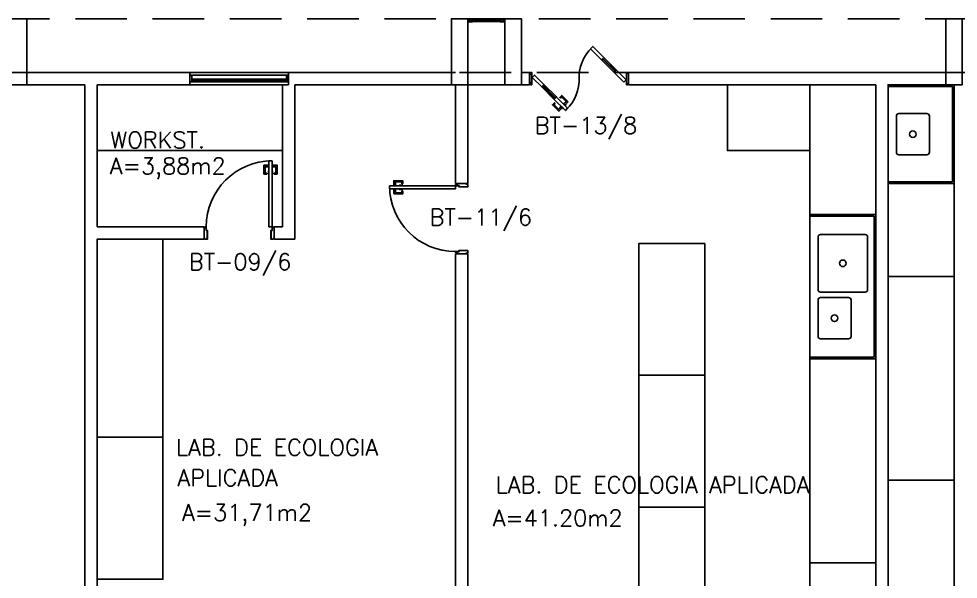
# Model space of a CAD drawing. Header units: millimetres. Extents: x 2128 to 2646, y 1972 to 2207.
# Drawn here: x 2378.56 to 2389.96, y 2012.24 to 2019.04 of the extents above; entities that cross this region are included whole.
import ezdxf

# ---------------------------------------------------------------- set-up
doc = ezdxf.new("R2010")
doc.units = ezdxf.units.MM
doc.linetypes.add('HIDDEN', pattern=[0.375, 0.25, -0.125])
for name, color, linetype in [('AR-ALV', 2, 'Continuous'), ('AR-BANCADAS', 1, 'Continuous'), ('AR-ESQ', 1, 'Continuous'), ('AR-ESTC', 3, 'Continuous'), ('AR-PEITORIL', 1, 'Continuous'), ('AR-PORTA', 1, 'Continuous'), ('AR-PROJ', 1, 'HIDDEN'), ('BC- VISTA', 1, 'Continuous'), ('BC-CUBA', 1, 'Continuous'), ('COZ1', 1, 'Continuous'), ('DT-ESQ-BAGUETE-C', 1, 'Continuous'), ('DT-ESQ-BAGUETE-V', 1, 'Continuous'), ('DT-ESQ-CHAPA DOBRADA-V', 1, 'Continuous'), ('DT-ESQ-MARCO-V', 1, 'Continuous'), ('DT-ESQ-PERFIL CADEIRA-C', 2, 'Continuous'), ('DT-ESQ-PERFIL CADEIRA-V', 2, 'Continuous'), ('DT-ESQ-PERFIL U-C', 2, 'Continuous'), ('DT-ESQ-VENEZIANA-C', 1, 'Continuous'), ('DT-ESQ-VENEZIANA-V', 1, 'Continuous'), ('DT-ESQ-VIDRO-C', 2, 'Continuous'), ('DT-TXTMOD', 1, 'Continuous'), ('ENDEREÇO', 2, 'Continuous'), ('maçaneta', 1, 'Continuous'), ('mov', 1, 'Continuous'), ('PM-PERFIL U-C', 2, 'Continuous'), ('PM-VIDRO', 2, 'Continuous'), ('pm1', 2, 'Continuous'), ('pm2', 2, 'Continuous'), ('TEXTO', 2, 'Continuous'), ('Área', 2, 'Continuous')]:
    doc.layers.add(name, color=color, linetype=linetype)
doc.styles.add('S10', font='simplex.shx', dxfattribs={"height": 0.1})
doc.styles.add('UNB-100', font='simplex.shx', dxfattribs={"height": 0.2})
doc.styles.add('UNB1-100', font='simplex.shx', dxfattribs={"height": 0.2})

# ---------------------------------------------------------------- blocks, each defined once
blk = doc.blocks.new('EF01-P')
at = {"layer": 'DT-ESQ-BAGUETE-C', "ltscale": 0.1}
for points in [[(0.002, 0.035), (0.015, 0.035), (0.015, 0.033), (0.002, 0.033), (0.002, 0.005), (0.015, 0.005), (0.015, 0.004), (0.002, 0.004, -0.414214), (0, 0.005), (0, 0.033, -0.414214)], [(0.448, 0.035), (0.435, 0.035), (0.435, 0.033), (0.448, 0.033), (0.448, 0.005), (0.435, 0.005), (0.435, 0.004), (0.448, 0.004, 0.414214), (0.45, 0.005), (0.45, 0.033, 0.414214)]]:
    blk.add_lwpolyline(points, format="xyb", close=True, dxfattribs=at)
at = {"layer": 'DT-ESQ-PERFIL CADEIRA-C', "ltscale": 0.1}
for points in [[(0.01, 0.002), (0.01, 0.003), (0.002, 0.003, 1), (0.002, 0), (0.015, 0, 0.414214), (0.016, 0.002), (0.016, 0.033), (0.043, 0.033)], [(0.043, 0.006), (0.018, 0.006), (0.018, 0.016), (0.016, 0.016), (0.016, 0.006, 0.414214), (0.018, 0.005), (0.043, 0.005), (0.056, 0.005, 1), (0.056, 0.008), (0.043, 0.008), (0.043, 0.02), (0.043, 0.032), (0.056, 0.032, 1), (0.056, 0.035), (0.043, 0.035), (0.016, 0.035, 0.414214), (0.015, 0.033), (0.015, 0.002), (0.002, 0.002)], [(0.041, 0.02), (0.041, 0.032, -0.414214), (0.043, 0.033), (0.056, 0.033)], [(0.041, 0.02), (0.041, 0.008, 0.414214), (0.043, 0.006), (0.056, 0.006)], [(0.407, 0.006), (0.432, 0.006), (0.432, 0.016), (0.433, 0.016), (0.433, 0.006, -0.414214), (0.432, 0.005), (0.407, 0.005), (0.394, 0.005, -1), (0.394, 0.008), (0.407, 0.008), (0.407, 0.02), (0.407, 0.032), (0.394, 0.032, -1), (0.394, 0.035), (0.407, 0.035), (0.433, 0.035, -0.414214), (0.435, 0.033), (0.435, 0.002), (0.448, 0.002)], [(0.408, 0.02), (0.408, 0.032, 0.414214), (0.407, 0.033), (0.394, 0.033)], [(0.408, 0.02), (0.408, 0.008, -0.414214), (0.407, 0.006), (0.394, 0.006)], [(0.44, 0.002), (0.44, 0.003), (0.448, 0.003, -1), (0.448, 0), (0.435, 0, -0.414214), (0.433, 0.002), (0.433, 0.033), (0.407, 0.033)]]:
    blk.add_lwpolyline(points, format="xyb", dxfattribs=at)
at = {"layer": 'DT-ESQ-PERFIL CADEIRA-V', "ltscale": 0.1}
blk.add_line((0.015, 0), (0.435, 0), dxfattribs=at)
at = {"layer": 'DT-ESQ-VENEZIANA-C', "ltscale": 0.1}
for p, q in [((0.043, 0.011), (0.407, 0.011)), ((0.043, 0.009), (0.407, 0.009))]:
    blk.add_line(p, q, dxfattribs=at)
at = {"layer": 'DT-ESQ-VENEZIANA-V', "ltscale": 0.1}
blk.add_line((0.043, 0.031), (0.407, 0.031), dxfattribs=at)
blk = doc.blocks.new('EF05B-P')
at = {"layer": 'DT-ESQ-BAGUETE-C', "ltscale": 0.1}
for points in [[(0.039, -0.05), (0.0255, -0.05), (0.0255, -0.0485), (0.039, -0.0485), (0.039, -0.0365), (0.0255, -0.0365), (0.0255, -0.035), (0.039, -0.035, -0.4142136), (0.0405, -0.0365), (0.0405, -0.0485, -0.4142136)], [(1.161, -0.05), (1.1745, -0.05), (1.1745, -0.0485), (1.161, -0.0485), (1.161, -0.0365), (1.1745, -0.0365), (1.1745, -0.035), (1.161, -0.035, 0.4142136), (1.1595, -0.0365), (1.1595, -0.0485, 0.4142136)]]:
    blk.add_lwpolyline(points, format="xyb", close=True, dxfattribs=at)
at = {"layer": 'DT-ESQ-BAGUETE-V', "ltscale": 0.1}
blk.add_line((1.161, -0.05), (0.039, -0.05), dxfattribs=at)
at = {"layer": 'DT-ESQ-CHAPA DOBRADA-V', "ltscale": 0.1}
blk.add_line((1.16, -0.067), (0.04, -0.067), dxfattribs=at)
at = {"layer": 'DT-ESQ-MARCO-V', "ltscale": 0.1}
for p, q in [((0.0235, -0.035), (1.1765, -0.035)), ((0.0235, -0.115), (1.1765, -0.115))]:
    blk.add_line(p, q, dxfattribs=at)
at = {"layer": 'DT-ESQ-PERFIL U-C', "ltscale": 0.1}
for points in [[(0.025, -0.0655), (0.025, -0.0655, 0.4142136), (0.0235, -0.067), (0.0235, -0.1135), (0.0015, -0.1135), (0.0015, -0.1), (0, -0.1), (0, -0.1135, 0.4142136), (0.0015, -0.115), (0.0235, -0.115, 0.4142136), (0.025, -0.1135), (0.025, -0.067), (0.04, -0.067, 1), (0.04, -0.064), (0.025, -0.064), (0.025, -0.0365, 0.4142136), (0.0235, -0.035), (0.0015, -0.035, 0.4142136), (0, -0.0365), (0, -0.05), (0.0015, -0.05), (0.0015, -0.0365), (0.0235, -0.0365), (0.0235, -0.064, 0.4142136), (0.025, -0.0655), (0.04, -0.0655)], [(1.175, -0.0655), (1.175, -0.0655, -0.4142136), (1.1765, -0.067), (1.1765, -0.1135), (1.1985, -0.1135), (1.1985, -0.1), (1.2, -0.1), (1.2, -0.1135, -0.4142136), (1.1985, -0.115), (1.1765, -0.115, -0.4142136), (1.175, -0.1135), (1.175, -0.067), (1.16, -0.067, -1), (1.16, -0.064), (1.175, -0.064), (1.175, -0.0365, -0.4142136), (1.1765, -0.035), (1.1985, -0.035, -0.4142136), (1.2, -0.0365), (1.2, -0.05), (1.1985, -0.05), (1.1985, -0.0365), (1.1765, -0.0365), (1.1765, -0.064, -0.4142136), (1.175, -0.0655), (1.16, -0.0655)]]:
    blk.add_lwpolyline(points, format="xyb", dxfattribs=at)
at = {"layer": 'DT-ESQ-VIDRO-C', "ltscale": 0.1}
blk.add_lwpolyline([(0.027, -0.062), (0.027, -0.052), (1.173, -0.052), (1.173, -0.062)], close=True, dxfattribs=at)
at = {"layer": 'DT-TXTMOD', "ltscale": 0.1, "style": 'S10', "flags": 3}
blk.add_attdef('EF05B', (0.05, 0), '', height=0.1, dxfattribs=at)
blk = doc.blocks.new('PM7B')
at = {"layer": 'maçaneta'}
for points in [[(0.732, -0.208), (0.771, -0.247), (0.785, -0.233), (0.758, -0.206, -0.414214), (0.758, -0.204), (0.813, -0.148), (0.827, -0.162), (0.834, -0.155), (0.81, -0.13)], [(0.806, -0.282), (0.845, -0.321), (0.923, -0.243), (0.898, -0.219), (0.891, -0.226), (0.905, -0.24), (0.849, -0.295, -0.414214), (0.847, -0.295), (0.82, -0.268)], [(0.845, -0.321), (0.806, -0.282), (0.82, -0.268), (0.847, -0.295, 0.414214), (0.849, -0.295), (0.905, -0.24), (0.891, -0.226), (0.898, -0.219), (0.923, -0.243)]]:
    blk.add_lwpolyline(points, format="xyb", close=True, dxfattribs=at)
for points in [[(0.792, -0.226), (0.764, -0.254), (0.767, -0.258), (0.795, -0.229)], [(0.792, -0.226), (0.764, -0.254), (0.767, -0.258), (0.795, -0.229)], [(0.827, -0.261), (0.799, -0.289), (0.795, -0.286), (0.824, -0.258)], [(0.827, -0.261), (0.799, -0.289), (0.795, -0.286), (0.824, -0.258)]]:
    blk.add_lwpolyline(points, close=True, dxfattribs=at)
at = {"layer": 'mov'}
for centre, start, end in [((0.099, 0.089), 356.8029, 46.3992), ((1.101, 0.061), 176.8029, 226.3992)]:
    blk.add_arc(centre, 0.501, start, end, dxfattribs=at)
at = {"layer": 'PM-PERFIL U-C'}
for p, q in [((0, 0.12), (0, 0.139)), ((0.002, 0.12), (0, 0.12)), ((0.001, 0.14), (0.01, 0.14)), ((0.01, 0.138), (0.002, 0.138)), ((0.002, 0.138), (0.002, 0.12)), ((0.01, 0.14), (0.01, 0.149)), ((0.012, 0.15), (0.023, 0.15)), ((0.023, 0.148), (0.012, 0.148)), ((0.012, 0.148), (0.012, 0.14)), ((0.023, 0.148), (0.023, 0.002)), ((0.025, 0.149), (0.025, 0.001)), ((1.175, 0.149), (1.175, 0.001)), ((1.188, 0.15), (1.176, 0.15)), ((1.177, 0.148), (1.188, 0.148)), ((1.177, 0.148), (1.177, 0.002)), ((1.188, 0.148), (1.188, 0.14)), ((1.189, 0.138), (1.198, 0.138)), ((1.19, 0.14), (1.19, 0.149)), ((1.198, 0.14), (1.19, 0.14)), ((1.198, 0.138), (1.198, 0.12)), ((1.198, 0.12), (1.2, 0.12)), ((1.2, 0.12), (1.2, 0.139)), ((0, 0.012), (0, 0.03)), ((0, 0.03), (0.002, 0.03)), ((0.01, 0.01), (0.001, 0.01)), ((0.002, 0.03), (0.002, 0.012)), ((0.002, 0.012), (0.01, 0.012)), ((0.01, 0.001), (0.01, 0.01)), ((0.012, 0.01), (0.012, 0.002)), ((0.012, 0.002), (0.023, 0.002)), ((0.023, 0), (0.012, 0)), ((1.188, 0.002), (1.177, 0.002)), ((1.176, 0), (1.188, 0)), ((1.188, 0.01), (1.188, 0.002)), ((1.198, 0.012), (1.189, 0.012)), ((1.19, 0.01), (1.198, 0.01)), ((1.19, 0.001), (1.19, 0.01)), ((1.198, 0.03), (1.198, 0.012)), ((1.2, 0.03), (1.198, 0.03)), ((1.2, 0.012), (1.2, 0.03))]:
    blk.add_line(p, q, dxfattribs=at)
for centre, start, end in [((0.001, 0.139), 90, 180), ((0.012, 0.149), 90, 180), ((0.01, 0.14), 270, 0), ((0.023, 0.149), 0, 90), ((1.176, 0.149), 90, 180), ((1.188, 0.149), 0, 90), ((1.189, 0.14), 180, 270), ((1.198, 0.139), 0, 90), ((0.001, 0.012), 180, 270), ((0.01, 0.01), 0, 90), ((0.012, 0.001), 180, 270), ((0.023, 0.001), 269.9386, 0), ((1.176, 0.001), 180, 270.0614), ((1.189, 0.01), 90, 180), ((1.188, 0.001), 270, 0), ((1.198, 0.012), 270, 0)]:
    blk.add_arc(centre, 0.0015, start, end, dxfattribs=at)
at = {"layer": 'PM-VIDRO'}
for p, q in [((0.161, 0.171), (0.302, 0.312)), ((0.309, 0.305), (0.168, 0.164)), ((0.891, -0.155), (1.032, -0.014)), ((1.039, -0.021), (0.898, -0.162))]:
    blk.add_line(p, q, dxfattribs=at)
at = {"layer": 'pm1'}
for p, q in [((0.302, 0.312), (0.291, 0.323)), ((0.302, 0.312), (0.309, 0.319)), ((0.327, 0.302), (0.309, 0.319)), ((0.316, 0.312), (0.309, 0.305)), ((0.32, 0.294), (0.309, 0.305)), ((0.327, 0.302), (0.32, 0.294)), ((0.03, 0.061), (0.15, 0.181)), ((0.178, 0.153), (0.058, 0.033)), ((0.15, 0.181), (0.161, 0.171)), ((0.154, 0.164), (0.161, 0.171)), ((0.171, 0.146), (0.154, 0.164)), ((0.168, 0.164), (0.161, 0.157)), ((0.168, 0.164), (0.178, 0.153)), ((0.178, 0.153), (0.171, 0.146)), ((0.058, 0.033), (0.03, 0.061)), ((1.022, -0.003), (1.029, 0.004)), ((1.029, 0.004), (1.046, -0.014)), ((1.032, -0.014), (1.039, -0.007)), ((1.046, -0.014), (1.039, -0.021)), ((0.873, -0.152), (0.88, -0.144)), ((0.873, -0.152), (0.891, -0.169)), ((0.88, -0.144), (0.891, -0.155)), ((0.884, -0.162), (0.891, -0.155)), ((0.898, -0.162), (0.891, -0.169)), ((0.898, -0.162), (0.909, -0.173))]:
    blk.add_line(p, q, dxfattribs=at)
for points in [[(0.291, 0.323), (0.433, 0.464), (0.461, 0.436), (0.32, 0.294)], [(1.032, -0.014), (1.022, -0.003), (1.142, 0.117), (1.17, 0.089), (1.05, -0.031), (1.039, -0.021)], [(0.909, -0.173), (0.767, -0.314), (0.739, -0.286), (0.873, -0.152)]]:
    blk.add_lwpolyline(points, dxfattribs=at)
at = {"layer": 'pm2', "color": 1}
for p, q in [((0.15, 0.181), (0.291, 0.323)), ((0.32, 0.294), (0.178, 0.153)), ((0.88, -0.144), (1.022, -0.003)), ((1.05, -0.031), (0.909, -0.173))]:
    blk.add_line(p, q, dxfattribs=at)
blk = doc.blocks.new('PM3')
at = {"layer": 'maçaneta'}
for points in [[(0.02, 0.825), (-0.035, 0.825), (-0.035, 0.715), (0, 0.715), (0, 0.725), (-0.02, 0.725), (-0.02, 0.804, -0.414214), (-0.019, 0.805), (0.02, 0.805)], [(0.125, 0.825), (0.07, 0.825), (0.07, 0.805), (0.108, 0.805, -0.414214), (0.11, 0.804), (0.11, 0.725), (0.09, 0.725), (0.09, 0.715), (0.125, 0.715)]]:
    blk.add_lwpolyline(points, format="xyb", close=True, dxfattribs=at)
for points in [[(0.02, 0.715), (0.02, 0.755), (0.025, 0.755), (0.025, 0.715)], [(0.07, 0.715), (0.07, 0.755), (0.065, 0.755), (0.065, 0.715)]]:
    blk.add_lwpolyline(points, close=True, dxfattribs=at)
at = {"layer": 'mov'}
blk.add_arc((0.025, 0.075), 0.8, 0, 90, dxfattribs=at)
at = {"layer": 'PM-PERFIL U-C'}
for p, q in [((0, 0.045), (0, 0.063)), ((0.002, 0.045), (0, 0.045)), ((0.001, 0.065), (0.01, 0.065)), ((0.002, 0.063), (0.002, 0.045)), ((0.01, 0.063), (0.002, 0.063)), ((0.01, 0.065), (0.01, 0.073)), ((0.011, 0.075), (0.023, 0.075)), ((0.012, 0.073), (0.012, 0.064)), ((0.023, 0.073), (0.012, 0.073)), ((0.023, 0.033), (0.023, 0.073)), ((0.038, 0.032), (0.024, 0.032)), ((0.025, 0.073), (0.025, 0.034)), ((0.038, 0.034), (0.025, 0.034)), ((0.038, 0.032), (0.038, -0.073)), ((0.04, 0.032), (0.04, -0.074)), ((0.81, 0.032), (0.81, -0.074)), ((0.812, 0.034), (0.825, 0.034)), ((0.812, 0.032), (0.826, 0.032)), ((0.812, 0.032), (0.812, -0.073)), ((0.825, 0.073), (0.825, 0.034)), ((0.839, 0.075), (0.827, 0.075)), ((0.827, 0.073), (0.838, 0.073)), ((0.827, 0.033), (0.827, 0.073)), ((0.838, 0.073), (0.838, 0.064)), ((0.84, 0.065), (0.84, 0.073)), ((0.849, 0.065), (0.84, 0.065)), ((0.84, 0.063), (0.848, 0.063)), ((0.848, 0.063), (0.848, 0.045)), ((0.848, 0.045), (0.85, 0.045)), ((0.85, 0.045), (0.85, 0.063)), ((0, -0.045), (0.002, -0.045)), ((0, -0.064), (0, -0.045)), ((0.01, -0.065), (0.001, -0.065)), ((0.002, -0.045), (0.002, -0.063)), ((0.002, -0.063), (0.01, -0.063)), ((0.01, -0.074), (0.01, -0.065)), ((0.038, -0.075), (0.011, -0.075)), ((0.012, -0.065), (0.012, -0.073)), ((0.012, -0.073), (0.038, -0.073)), ((0.838, -0.073), (0.812, -0.073)), ((0.812, -0.075), (0.839, -0.075)), ((0.838, -0.065), (0.838, -0.073)), ((0.848, -0.063), (0.84, -0.063)), ((0.84, -0.074), (0.84, -0.065)), ((0.84, -0.065), (0.849, -0.065)), ((0.85, -0.045), (0.848, -0.045)), ((0.848, -0.045), (0.848, -0.063)), ((0.85, -0.064), (0.85, -0.045))]:
    blk.add_line(p, q, dxfattribs=at)
for centre, start, end in [((0.001, 0.063), 90, 180), ((0.011, 0.073), 90, 180), ((0.01, 0.064), 270, 0), ((0.023, 0.073), 360, 90), ((0.024, 0.033), 180, 270), ((0.038, 0.032), 0, 90), ((0.812, 0.032), 90, 180), ((0.827, 0.073), 90, 180), ((0.826, 0.033), 270, 0), ((0.84, 0.064), 180, 270), ((0.839, 0.073), 0, 90), ((0.849, 0.063), 0, 90), ((0.001, -0.064), 180, 270), ((0.01, -0.065), 0, 90), ((0.011, -0.074), 180, 270), ((0.038, -0.074), 269.9386, 0), ((0.812, -0.074), 180, 270.0614), ((0.84, -0.065), 90, 180), ((0.839, -0.074), 270, 0), ((0.849, -0.064), 270, 0)]:
    blk.add_arc(centre, 0.0015, start, end, dxfattribs=at)
at = {"layer": 'pm1'}
blk.add_lwpolyline([(0.065, 0.875), (0.065, 0.075), (0.025, 0.075), (0.025, 0.875)], close=True, dxfattribs=at)
blk = doc.blocks.new('BCL07')
at = {"layer": 'BC- VISTA'}
blk.add_lwpolyline([(0.8, 0), (0.8, -2.25), (0, -2.25), (0, 0)], close=True, dxfattribs=at)
blk = doc.blocks.new('BCL09')
at = {"layer": 'BC- VISTA'}
blk.add_lwpolyline([(0.8, 0), (0.8, -2.4), (0, -2.4), (0, 0)], close=True, dxfattribs=at)
blk = doc.blocks.new('BCL04')
at = {"layer": 'BC- VISTA'}
blk.add_lwpolyline([(0.8, 0), (0.8, -1.725), (0, -1.725), (0, 0)], close=True, dxfattribs=at)
blk = doc.blocks.new('CUBAbnc-01P')
at = {"layer": 'COZ1'}
for p, q in [((-0.22, -0.1005), (0.22, -0.1005)), ((-0.25, -0.4705), (-0.25, -0.1305)), ((0.25, -0.4705), (0.25, -0.1305)), ((-0.22, -0.5005), (0.22, -0.5005))]:
    blk.add_line(p, q, dxfattribs=at)
blk.add_circle((0, -0.3005), 0.04, dxfattribs=at)
for centre, start, end in [((-0.22, -0.1305), 90, 180), ((0.22, -0.1305), 0, 90), ((-0.22, -0.4705), 180, 270), ((0.22, -0.4705), 270, 0)]:
    blk.add_arc(centre, 0.03, start, end, dxfattribs=at)
blk = doc.blocks.new('BCP01')
at = {"layer": 'BC- VISTA'}
for p, q in [((0, -0.02), (0.78, -0.02)), ((0.78, -0.02), (0.78, -1.18)), ((0.78, -1.18), (0, -1.18))]:
    blk.add_line(p, q, dxfattribs=at)
blk.add_lwpolyline([(0.8, 0), (0.8, -1.2), (0, -1.2), (0, 0)], close=True, dxfattribs=at)
at = {"layer": 'BC-CUBA', "rotation": 90}
blk.add_blockref('CUBAbnc-01P', (0, -0.6), dxfattribs=at)
blk = doc.blocks.new('BCP18')
at = {"layer": 'BC- VISTA'}
blk.add_lwpolyline([(0.8, 0), (0.8, -2.475), (0, -2.475), (0, 0)], close=True, dxfattribs=at)
blk = doc.blocks.new('BCP09')
at = {"layer": 'BC- VISTA'}
blk.add_lwpolyline([(0.8, 0), (0.8, -1.125), (0, -1.125), (0, 0)], close=True, dxfattribs=at)
blk = doc.blocks.new('BCP17')
at = {"layer": 'BC- VISTA'}
blk.add_lwpolyline([(0.8, 0), (0.8, -2.325), (0, -2.325), (0, 0)], close=True, dxfattribs=at)
blk = doc.blocks.new('BCL11')
at = {"layer": 'BC- VISTA'}
blk.add_lwpolyline([(0.8, 0), (0.8, -1.6), (0, -1.6), (0, 0)], close=True, dxfattribs=at)
blk = doc.blocks.new('BCP07')
at = {"layer": 'BC- VISTA'}
blk.add_lwpolyline([(0.8, 0), (0.8, -1), (0, -1), (0, 0)], close=True, dxfattribs=at)
blk = doc.blocks.new('CUBApnt-01P')
at = {"layer": 'COZ1'}
for p, q in [((-0.32, -0.1005), (0.32, -0.1005)), ((-0.35, -0.1305), (-0.35, -0.6705)), ((0.35, -0.1305), (0.35, -0.6705)), ((-0.32, -0.7005), (0.32, -0.7005))]:
    blk.add_line(p, q, dxfattribs=at)
blk.add_circle((0, -0.4005), 0.04, dxfattribs=at)
for centre, start, end in [((-0.32, -0.1305), 90, 180), ((0.32, -0.1305), 0, 90), ((-0.32, -0.6705), 180, 270), ((0.32, -0.6705), 270, 0)]:
    blk.add_arc(centre, 0.03, start, end, dxfattribs=at)
blk = doc.blocks.new('BCP05')
at = {"layer": 'BC- VISTA'}
for p, q in [((0, -0.02), (0.78, -0.02)), ((0.78, -0.02), (0.78, -1.73)), ((0.78, -1.73), (0, -1.73))]:
    blk.add_line(p, q, dxfattribs=at)
blk.add_lwpolyline([(0.8, 0), (0.8, -1.75), (0, -1.75), (0, 0)], close=True, dxfattribs=at)
at = {"layer": 'BC-CUBA', "rotation": 90}
for name, p in [('CUBApnt-01P', (0, -0.592)), ('CUBAbnc-01P', (0, -1.258))]:
    blk.add_blockref(name, p, dxfattribs=at)
blk = doc.blocks.new('BCP19')
at = {"layer": 'BC- VISTA'}
blk.add_lwpolyline([(0.8, 0), (0.8, -2.525), (0, -2.525), (0, 0)], close=True, dxfattribs=at)
blk = doc.blocks.new('BCP14')
at = {"layer": 'BC- VISTA'}
blk.add_lwpolyline([(0.8, 0), (0.8, -1.575), (0, -1.575), (0, 0)], close=True, dxfattribs=at)

msp = doc.modelspace()

# ---------------------------------------------------------------- linework, layer by layer
at = {"layer": 'AR-ALV'}
for p, q in [((2380.636, 2018.39), (2378.661, 2018.39)), ((2380.636, 2018.24), (2380.636, 2018.39)), ((2383.861, 2018.39), (2381.836, 2018.39)), ((2381.836, 2018.24), (2381.836, 2018.39)), ((2384.461, 2018.39), (2384.011, 2018.39)), ((2385.961, 2018.39), (2385.961, 2018.24)), ((2389.811, 2018.39), (2385.961, 2018.39)), ((2378.661, 2018.24), (2379.361, 2018.24)), ((2379.361, 2018.24), (2379.361, 2009.915)), ((2379.511, 2018.24), (2379.511, 2016.515)), ((2380.636, 2018.24), (2379.511, 2018.24)), ((2381.761, 2018.24), (2381.761, 2016.515)), ((2381.836, 2018.24), (2381.761, 2018.24)), ((2381.911, 2018.24), (2381.911, 2016.365)), ((2383.861, 2018.24), (2381.911, 2018.24)), ((2383.861, 2017.04), (2383.861, 2018.24)), ((2384.461, 2018.24), (2384.011, 2018.24)), ((2384.011, 2017.04), (2384.011, 2018.24)), ((2385.961, 2018.24), (2388.961, 2018.24)), ((2388.961, 2018.24), (2388.961, 2009.915)), ((2389.111, 2018.24), (2389.811, 2018.24)), ((2389.111, 2018.24), (2389.111, 2009.915)), ((2384.011, 2017.04), (2383.861, 2017.04)), ((2379.511, 2016.515), (2380.811, 2016.515)), ((2380.811, 2016.365), (2380.811, 2016.515)), ((2381.661, 2016.515), (2381.661, 2016.365)), ((2381.661, 2016.515), (2381.761, 2016.515)), ((2379.511, 2016.365), (2379.511, 2009.915)), ((2379.511, 2016.365), (2380.811, 2016.365)), ((2381.661, 2016.365), (2381.911, 2016.365)), ((2384.011, 2016.19), (2383.861, 2016.19)), ((2383.861, 2016.19), (2383.861, 2009.915)), ((2384.011, 2016.19), (2384.011, 2009.915))]:
    msp.add_line(p, q, dxfattribs=at)
msp.add_lwpolyline([(2384.661, 2018.24), (2384.761, 2018.24), (2384.761, 2018.39), (2384.661, 2018.39)], dxfattribs=at)
at = {"layer": 'AR-ESTC'}
for points in [[(2378.661, 2018.24), (2378.461, 2018.24), (2378.461, 2019.04), (2378.661, 2019.04)], [(2384.011, 2018.24), (2383.811, 2018.24), (2383.811, 2019.04), (2384.011, 2019.04)], [(2384.661, 2018.24), (2384.461, 2018.24), (2384.461, 2019.04), (2384.661, 2019.04)], [(2390.011, 2018.24), (2389.811, 2018.24), (2389.811, 2019.04), (2390.011, 2019.04)]]:
    msp.add_lwpolyline(points, close=True, dxfattribs=at)
at = {"layer": 'AR-PEITORIL'}
for p, q in [((2381.836, 2018.39), (2380.636, 2018.39)), ((2381.761, 2018.24), (2380.636, 2018.24))]:
    msp.add_line(p, q, dxfattribs=at)
at = {"layer": 'AR-PROJ', "ltscale": 2.5}
msp.add_lwpolyline([(2372.661, 2018.39), (2425.811, 2018.39), (2425.811, 2019.04), (2372.661, 2019.04)], close=True, dxfattribs=at)

# ---------------------------------------------------------------- block references
at = {"layer": 'AR-BANCADAS'}
for name, p, rotation in [('BCL07', (2379.511, 2017.44), 90), ('BCP07', (2388.161, 2018.24), 270)]:
    msp.add_blockref(name, p, dxfattribs=dict(at, rotation=rotation))
for name, p in [('BCP14', (2388.161, 2018.24)), ('BCP01', (2389.111, 2018.24)), ('BCP09', (2389.111, 2017.04)), ('BCP05', (2388.161, 2016.665)), ('BCL09', (2379.511, 2016.365)), ('BCL11', (2386.086, 2016.315)), ('BCP18', (2389.111, 2015.915)), ('BCP18', (2388.161, 2014.915)), ('BCL11', (2386.086, 2014.715)), ('BCL04', (2379.511, 2013.965)), ('BCP17', (2389.111, 2013.44)), ('BCL11', (2386.086, 2013.115)), ('BCP19', (2388.161, 2012.44))]:
    msp.add_blockref(name, p, dxfattribs=at)
at = {"layer": 'AR-ESQ', "rotation": 180}
for name, p in [('EF01-P', (2384.461, 2019.04)), ('EF05B-P', (2381.836, 2018.24))]:
    msp.add_blockref(name, p, dxfattribs=at)
at = {"layer": 'AR-PORTA', "xscale": -1}
for name, p in [('PM7B', (2385.961, 2018.24)), ('PM3', (2381.661, 2016.44))]:
    msp.add_blockref(name, p, dxfattribs=at)
at = {"layer": 'AR-PORTA', "xscale": -1, "rotation": 90}
msp.add_blockref('PM3', (2383.936, 2017.04), dxfattribs=at)

# ---------------------------------------------------------------- texts
at = {"layer": 'ENDEREÇO', "style": 'UNB1-100'}
for s, p in [('BT-13/8', (2384.823, 2017.646)), ('BT-11/6', (2383.547, 2016.533)), ('BT-09/6', (2380.626, 2015.991))]:
    msp.add_text(s, height=0.2, dxfattribs=at).set_placement(p)
at = {"layer": 'TEXTO', "style": 'UNB-100'}
for s, p in [('WORKST.', (2379.672, 2017.47)), ('LAB. DE ECOLOGIA', (2380.471, 2013.74)), ('APLICADA', (2380.488, 2013.371)), ('LAB. DE ECOLOGIA APLICADA', (2384.35, 2013.286))]:
    msp.add_text(s, height=0.2, dxfattribs=at).set_placement(p)
at = {"layer": 'Área', "style": 'UNB-100'}
for s, p in [('A=3,88m2', (2379.666, 2017.155)), ('A=31,71m2', (2380.543, 2012.949)), ('A=41.20m2', (2384.312, 2012.883))]:
    msp.add_text(s, height=0.2, dxfattribs=at).set_placement(p)

doc.saveas('drawing.dxf')
